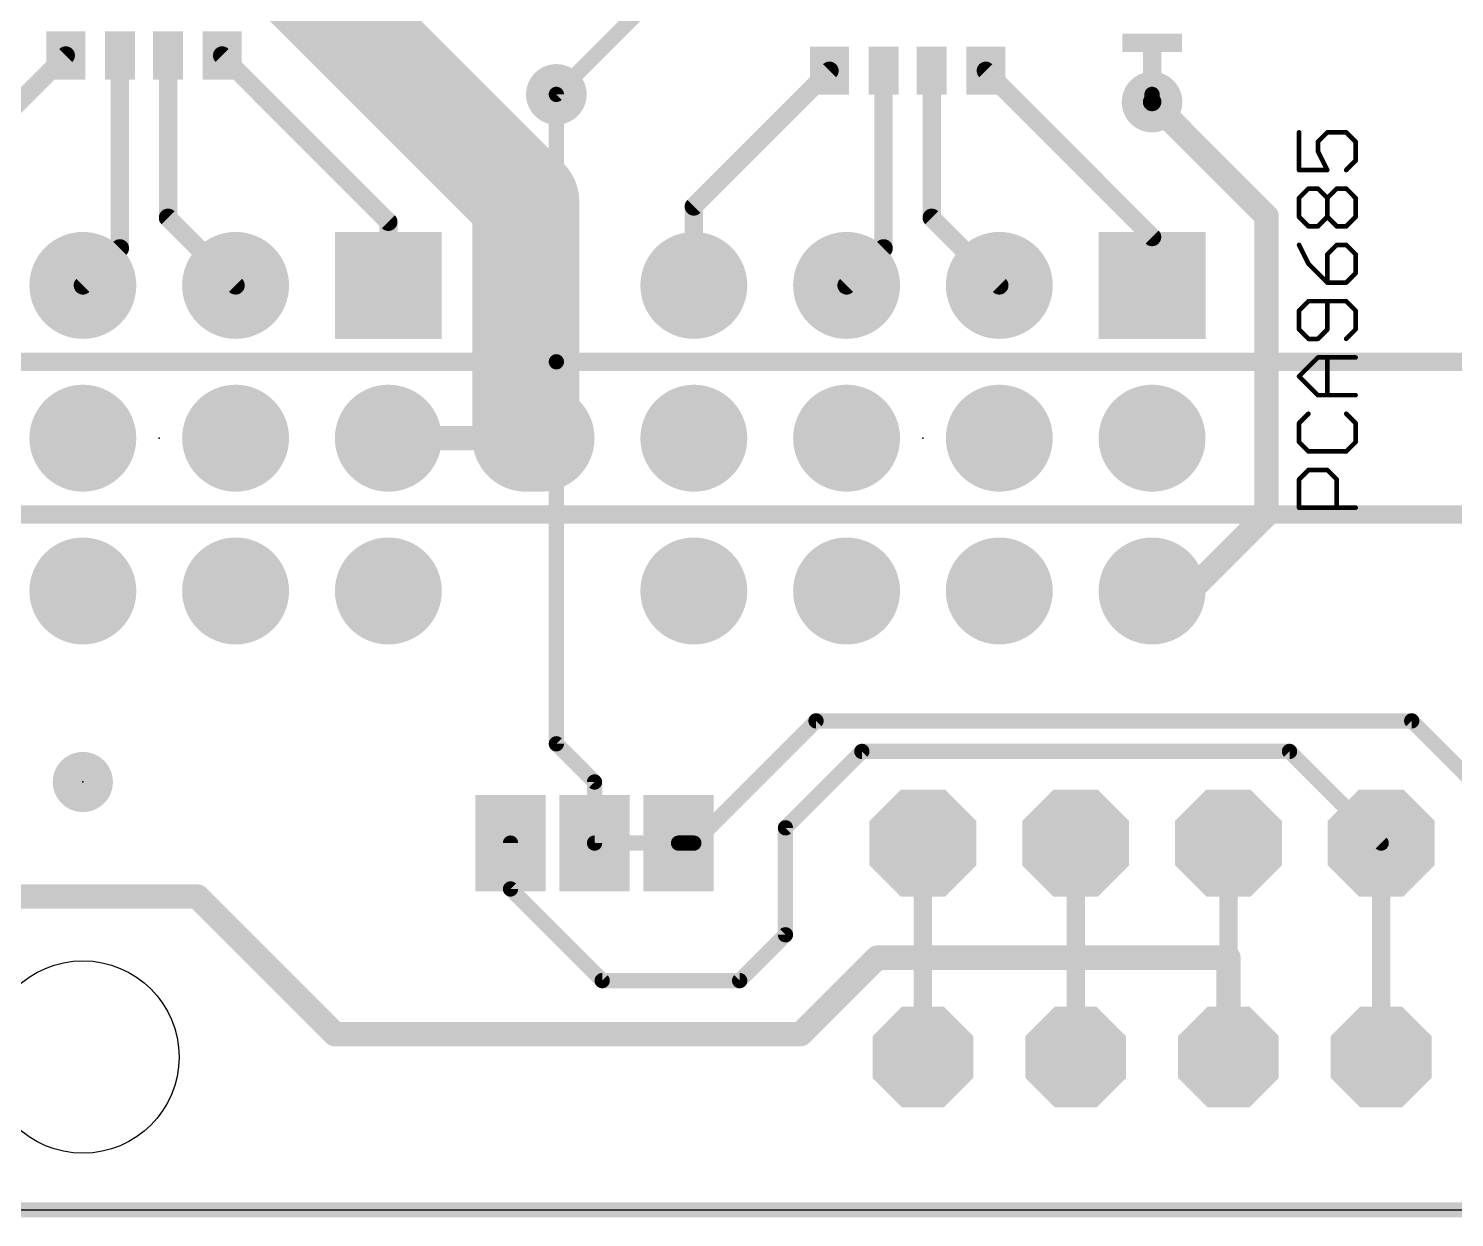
# Model space of a CAD drawing. Extents: x -0.8 to 70, y -0.1 to 53.3.
# Drawn here: x 13.07 to 36.78, y -0.13 to 19.64 of the extents above; entities that cross this region are included whole.
import ezdxf

# ---------------------------------------------------------------- set-up
doc = ezdxf.new("R2010")
doc.units = 0
for name, color, linetype in [('1', 12, 'CONTINUOUS'), ('16', 132, 'CONTINUOUS'), ('17', 110, 'CONTINUOUS'), ('18', 110, 'CONTINUOUS'), ('20', 53, 'CONTINUOUS'), ('23', 53, 'CONTINUOUS'), ('27', 253, 'CONTINUOUS')]:
    doc.layers.add(name, color=color, linetype=linetype)

# ---------------------------------------------------------------- blocks, each defined once
blk = doc.blocks.new('PIE')
at = {"const_width": 0.5}
blk.add_lwpolyline([(0, -0.25, 1), (0, 0.25, 1), (0, -0.25)], format="xyb", dxfattribs=at)
blk = doc.blocks.new('SQUAREP')
blk.add_solid([(-0.5, -0.5), (0.5, -0.5), (-0.5, 0.5), (0.5, 0.5)])
blk = doc.blocks.new('ROUNDP')
at = {"const_width": 0.5}
blk.add_lwpolyline([(0, -0.25, 1), (0, 0.25, 1), (0, -0.25)], format="xyb", dxfattribs=at)
blk = doc.blocks.new('OCTAGONP')
at = {"const_width": 0.5}
blk.add_lwpolyline([(-0.25, -0.1036), (-0.25, 0.1036), (-0.1036, 0.25), (0.1036, 0.25), (0.25, 0.1036), (0.25, -0.1036), (0.1036, -0.25), (-0.1036, -0.25), (-0.25, -0.1036), (-0.25, 0.1036)], dxfattribs=at)
blk = doc.blocks.new('RECT')
blk.add_solid([(-0.5, -0.5), (0.5, -0.5), (-0.5, 0.5), (0.5, 0.5)])
blk = doc.blocks.new('ROUNDV')
at = {"const_width": 0.5}
blk.add_lwpolyline([(0, -0.25, 1), (0, 0.25, 1), (0, -0.25)], format="xyb", dxfattribs=at)

msp = doc.modelspace()

# ---------------------------------------------------------------- linework, layer by layer
at = {"layer": '1'}
for points, const_width in [([(31.7532, 19.397), (31.7532, 18.4182)], 0.3048), ([(11.43, 16.933), (13.686, 19.189)], 0.3048), ([(14.586, 19.189), (14.586, 15.983)], 0.3048), ([(15.386, 19.189), (15.386, 16.491)], 0.3048), ([(19.05, 16.425), (16.286, 19.189)], 0.3048), ([(24.13, 16.679), (26.386, 18.935)], 0.3048), ([(27.286, 18.935), (27.286, 15.983)], 0.3048), ([(28.086, 18.935), (28.086, 16.491)], 0.3048), ([(31.75, 16.171), (28.986, 18.935)], 0.3048), ([(21.844, 14.097), (21.844, 18.542)], 0.254), ([(31.7532, 18.4182), (33.655, 16.5164)], 0.4064), ([(31.7532, 18.4182), (31.75, 18.415)], 0.3048), ([(15.386, 16.491), (16.51, 15.367)], 0.3048), ([(24.13, 15.367), (24.13, 16.679)], 0.3048), ([(28.086, 16.491), (29.21, 15.367)], 0.3048), ([(33.655, 16.5164), (33.655, 11.557)], 0.4064), ([(19.05, 15.367), (19.05, 16.425)], 0.3048), ([(14.586, 15.983), (13.97, 15.367)], 0.3048), ([(27.286, 15.983), (26.67, 15.367)], 0.3048), ([(31.75, 15.367), (31.75, 16.171)], 0.3048), ([(10.16, 14.097), (21.844, 14.097)], 0.254), ([(21.844, 7.747), (21.844, 14.097)], 0.254), ([(33.655, 11.557), (32.385, 10.287)], 0.4064), ([(32.385, 10.287), (31.75, 10.287)], 0.4064), ([(24.13, 6.096), (26.162, 8.128)], 0.254), ([(26.162, 8.128), (36.068, 8.128)], 0.254), ([(36.068, 8.128), (38.1, 6.096)], 0.254), ([(22.479, 7.112), (21.844, 7.747)], 0.254), ([(25.654, 6.35), (26.924, 7.62)], 0.254), ([(26.924, 7.62), (34.036, 7.62)], 0.254), ([(34.036, 7.62), (35.56, 6.096)], 0.254), ([(22.479, 6.096), (22.479, 7.112)], 0.254), ([(25.654, 4.572), (25.654, 6.35)], 0.254), ([(21.082, 6.096), (21.082, 5.334)], 0.254), ([(23.876, 6.096), (22.479, 6.096)], 0.254), ([(23.876, 6.096), (24.13, 6.096)], 0.254), ([(21.082, 5.334), (22.606, 3.81)], 0.254), ([(12.004, 5.207), (15.875, 5.207)], 0.4064), ([(15.875, 5.207), (18.161, 2.921)], 0.4064), ([(24.892, 3.81), (25.654, 4.572)], 0.254), ([(25.908, 2.921), (27.178, 4.191)], 0.4064), ([(27.178, 4.191), (33.02, 4.191)], 0.4064), ([(33.02, 4.191), (33.02, 2.54)], 0.4064), ([(22.606, 3.81), (24.892, 3.81)], 0.254), ([(18.161, 2.921), (25.908, 2.921)], 0.4064)]:
    msp.add_lwpolyline(points, dxfattribs=dict(at, const_width=const_width))
for points, const_width in [([(31.8294, 19.397, 1), (31.677, 19.397)], 0.1524), ([(13.7399, 19.1351, 1), (13.6321, 19.2429)], 0.1524), ([(14.6622, 19.189, 1), (14.5098, 19.189)], 0.1524), ([(15.4622, 19.189, 1), (15.3098, 19.189)], 0.1524), ([(16.3399, 19.2429, 1), (16.2321, 19.1351)], 0.1524), ([(26.4399, 18.8811, 1), (26.3321, 18.9889)], 0.1524), ([(27.3622, 18.935, 1), (27.2098, 18.935)], 0.1524), ([(28.1622, 18.935, 1), (28.0098, 18.935)], 0.1524), ([(29.0399, 18.9889, 1), (28.9321, 18.8811)], 0.1524), ([(21.9075, 18.542, 1), (21.7805, 18.542)], 0.127), ([(31.825, 18.49, 1), (31.6814, 18.3464)], 0.2032), ([(31.6961, 18.4689, 1), (31.8039, 18.3611)], 0.1524), ([(31.8071, 18.3643, 1), (31.6993, 18.4721)], 0.1524), ([(31.677, 18.4182, 1), (31.8294, 18.4182)], 0.1524), ([(15.4399, 16.5449, 1), (15.3321, 16.4371)], 0.1524), ([(24.2062, 16.679, 1), (24.0538, 16.679)], 0.1524), ([(24.0761, 16.7329, 1), (24.1839, 16.6251)], 0.1524), ([(28.1399, 16.5449, 1), (28.0321, 16.4371)], 0.1524), ([(33.7566, 16.5164, 1), (33.5534, 16.5164)], 0.2032), ([(33.5832, 16.4446, 1), (33.7268, 16.5882)], 0.2032), ([(15.3098, 16.491, 1), (15.4622, 16.491)], 0.1524), ([(19.1262, 16.425, 1), (18.9738, 16.425)], 0.1524), ([(18.9961, 16.3711, 1), (19.1039, 16.4789)], 0.1524), ([(28.0098, 16.491, 1), (28.1622, 16.491)], 0.1524), ([(14.6399, 15.9291, 1), (14.5321, 16.0369)], 0.1524), ([(27.3399, 15.9291, 1), (27.2321, 16.0369)], 0.1524), ([(31.8262, 16.171, 1), (31.6738, 16.171)], 0.1524), ([(31.6961, 16.1171, 1), (31.8039, 16.2249)], 0.1524), ([(14.5098, 15.983, 1), (14.6622, 15.983)], 0.1524), ([(27.2098, 15.983, 1), (27.3622, 15.983)], 0.1524), ([(13.9161, 15.4209, 1), (14.0239, 15.3131)], 0.1524), ([(16.4561, 15.3131, 1), (16.5639, 15.4209)], 0.1524), ([(18.9738, 15.367, 1), (19.1262, 15.367)], 0.1524), ([(24.0538, 15.367, 1), (24.2062, 15.367)], 0.1524), ([(26.6161, 15.4209, 1), (26.7239, 15.3131)], 0.1524), ([(29.1561, 15.3131, 1), (29.2639, 15.4209)], 0.1524), ([(31.6738, 15.367, 1), (31.8262, 15.367)], 0.1524), ([(21.9075, 14.097, 1), (21.7805, 14.097)], 0.127), ([(21.7805, 14.097, 1), (21.9075, 14.097)], 0.127), ([(21.844, 14.0335, 1), (21.844, 14.1605)], 0.127), ([(33.5534, 11.557, 1), (33.7566, 11.557)], 0.2032), ([(33.7268, 11.4852, 1), (33.5832, 11.6288)], 0.2032), ([(31.75, 10.3886, 1), (31.75, 10.1854)], 0.2032), ([(32.3132, 10.3588, 1), (32.4568, 10.2152)], 0.2032), ([(32.385, 10.1854, 1), (32.385, 10.3886)], 0.2032), ([(26.162, 8.1915, 1), (26.162, 8.0645)], 0.127), ([(26.2069, 8.0831, 1), (26.1171, 8.1729)], 0.127), ([(36.1129, 8.1729, 1), (36.0231, 8.0831)], 0.127), ([(36.068, 8.0645, 1), (36.068, 8.1915)], 0.127), ([(21.8889, 7.7919, 1), (21.7991, 7.7021)], 0.127), ([(21.7805, 7.747, 1), (21.9075, 7.747)], 0.127), ([(26.924, 7.6835, 1), (26.924, 7.5565)], 0.127), ([(26.9689, 7.5751, 1), (26.8791, 7.6649)], 0.127), ([(34.0809, 7.6649, 1), (33.9911, 7.5751)], 0.127), ([(34.036, 7.5565, 1), (34.036, 7.6835)], 0.127), ([(22.5425, 7.112, 1), (22.4155, 7.112)], 0.127), ([(22.4341, 7.0671, 1), (22.5239, 7.1569)], 0.127), ([(25.7175, 6.35, 1), (25.5905, 6.35)], 0.127), ([(25.6091, 6.3949, 1), (25.6989, 6.3051)], 0.127), ([(21.1455, 6.096, 1), (21.0185, 6.096)], 0.127), ([(22.479, 6.1595, 1), (22.479, 6.0325)], 0.127), ([(23.876, 6.1595, 1), (23.876, 6.0325)], 0.127), ([(23.876, 6.0325, 1), (23.876, 6.1595)], 0.127), ([(24.0851, 6.1409, 1), (24.1749, 6.0511)], 0.127), ([(24.13, 6.0325, 1), (24.13, 6.1595)], 0.127), ([(35.5151, 6.0511, 1), (35.6049, 6.1409)], 0.127), ([(22.4155, 6.096, 1), (22.5425, 6.096)], 0.127), ([(21.1269, 5.3789, 1), (21.0371, 5.2891)], 0.127), ([(15.9468, 5.2788, 1), (15.8032, 5.1352)], 0.2032), ([(15.875, 5.1054, 1), (15.875, 5.3086)], 0.2032), ([(21.0185, 5.334, 1), (21.1455, 5.334)], 0.127), ([(25.5905, 4.572, 1), (25.7175, 4.572)], 0.127), ([(25.6989, 4.5271, 1), (25.6091, 4.6169)], 0.127), ([(27.178, 4.2926, 1), (27.178, 4.0894)], 0.2032), ([(27.2498, 4.1192, 1), (27.1062, 4.2628)], 0.2032), ([(33.1216, 4.191, 1), (32.9184, 4.191)], 0.2032), ([(33.02, 4.0894, 1), (33.02, 4.2926)], 0.2032), ([(22.606, 3.8735, 1), (22.606, 3.7465)], 0.127), ([(22.5611, 3.7651, 1), (22.6509, 3.8549)], 0.127), ([(24.8471, 3.8549, 1), (24.9369, 3.7651)], 0.127), ([(24.892, 3.7465, 1), (24.892, 3.8735)], 0.127), ([(18.161, 3.0226, 1), (18.161, 2.8194)], 0.2032), ([(18.0892, 2.8492, 1), (18.2328, 2.9928)], 0.2032), ([(25.8362, 2.9928, 1), (25.9798, 2.8492)], 0.2032), ([(25.908, 2.8194, 1), (25.908, 3.0226)], 0.2032), ([(32.9184, 2.54, 1), (33.1216, 2.54)], 0.2032)]:
    msp.add_lwpolyline(points, format="xyb", dxfattribs=dict(at, const_width=const_width))
at = {"layer": '16'}
for points, const_width in [([(21.844, 18.542), (27.6225, 24.3205)], 0.254), ([(15.875, 22.225), (21.336, 16.764)], 1.778), ([(31.75, 18.415), (31.75, 18.542)], 0.254), ([(21.336, 16.764), (21.336, 12.827)], 1.778), ([(60.96, 14.097), (10.16, 14.097)], 0.3048), ([(21.336, 12.827), (21.59, 12.827)], 1.778), ([(21.59, 12.827), (19.05, 12.827)], 0.4064), ([(10.16, 11.557), (60.96, 11.557)], 0.3048), ([(27.94, 2.54), (27.94, 6.096)], 0.3048), ([(30.48, 2.54), (30.48, 6.096)], 0.3048), ([(33.02, 2.54), (33.02, 6.096)], 0.3048), ([(35.56, 2.54), (35.56, 6.096)], 0.3048), ([(0, 0), (69.85, 0)], 0.254)]:
    msp.add_lwpolyline(points, dxfattribs=dict(at, const_width=const_width))
for points, const_width in [([(21.7991, 18.5869, 1), (21.8889, 18.4971)], 0.127), ([(31.8135, 18.542, 1), (31.6865, 18.542)], 0.127), ([(31.6865, 18.415, 1), (31.8135, 18.415)], 0.127), ([(21.7805, 16.764, 1), (20.8915, 16.764)], 0.889), ([(21.0217, 16.4497, 1), (21.6503, 17.0783)], 0.889), ([(21.336, 13.2715, 1), (21.336, 12.3825)], 0.889), ([(21.59, 12.3825, 1), (21.59, 13.2715)], 0.889), ([(20.8915, 12.827, 1), (21.7805, 12.827)], 0.889), ([(19.05, 12.9286, 1), (19.05, 12.7254)], 0.2032), ([(21.59, 12.7254, 1), (21.59, 12.9286)], 0.2032), ([(28.0162, 6.096, 1), (27.8638, 6.096)], 0.1524), ([(30.5562, 6.096, 1), (30.4038, 6.096)], 0.1524), ([(33.0962, 6.096, 1), (32.9438, 6.096)], 0.1524), ([(35.6362, 6.096, 1), (35.4838, 6.096)], 0.1524), ([(27.8638, 2.54, 1), (28.0162, 2.54)], 0.1524), ([(30.4038, 2.54, 1), (30.5562, 2.54)], 0.1524), ([(32.9438, 2.54, 1), (33.0962, 2.54)], 0.1524), ([(35.4838, 2.54, 1), (35.6362, 2.54)], 0.1524)]:
    msp.add_lwpolyline(points, format="xyb", dxfattribs=dict(at, const_width=const_width))
at = {"layer": '20'}
msp.add_line((0, 0), (66.04, 0), dxfattribs=at)
msp.add_circle((13.97, 2.54), 1.6, dxfattribs=at)
at = {"layer": '23'}
for p in [(15.24, 12.827), (27.94, 12.827), (13.97, 7.112), (22.479, 6.096)]:
    msp.add_point(p, dxfattribs=at)
at = {"layer": '27', "const_width": 0.0762}
for points in [[(34.1945, 17.9115), (34.1945, 17.2844)], [(34.508, 17.7547), (34.6648, 17.9115)], [(34.508, 17.5979), (34.508, 17.7547)], [(34.6648, 17.9115), (34.9783, 17.9115)], [(34.9783, 17.9115), (35.1351, 17.7547)], [(35.1351, 17.7547), (35.1351, 17.4412)], [(34.6648, 17.2844), (34.508, 17.5979)], [(34.1945, 17.2844), (34.6648, 17.2844)], [(35.1351, 17.4412), (34.9783, 17.2844)], [(34.1945, 16.8192), (34.3513, 16.976)], [(34.1945, 16.5057), (34.1945, 16.8192)], [(34.3513, 16.976), (34.508, 16.976)], [(34.508, 16.976), (34.6648, 16.8192)], [(34.6648, 16.8192), (34.8216, 16.976)], [(34.6648, 16.5057), (34.6648, 16.8192)], [(34.8216, 16.976), (34.9783, 16.976)], [(34.9783, 16.976), (35.1351, 16.8192)], [(35.1351, 16.8192), (35.1351, 16.5057)], [(34.3513, 16.3489), (34.1945, 16.5057)], [(34.508, 16.3489), (34.3513, 16.3489)], [(34.6648, 16.5057), (34.508, 16.3489)], [(34.8216, 16.3489), (34.6648, 16.5057)], [(34.9783, 16.3489), (34.8216, 16.3489)], [(35.1351, 16.5057), (34.9783, 16.3489)], [(34.1945, 16.0404), (34.3513, 15.7269)], [(34.8216, 16.0404), (34.6648, 15.8837)], [(34.6648, 15.8837), (34.6648, 15.4134)], [(34.9783, 16.0404), (34.8216, 16.0404)], [(35.1351, 15.8837), (34.9783, 16.0404)], [(35.1351, 15.5701), (35.1351, 15.8837)], [(34.3513, 15.7269), (34.6648, 15.4134)], [(34.6648, 15.4134), (34.9783, 15.4134)], [(34.9783, 15.4134), (35.1351, 15.5701)], [(34.3513, 15.1049), (34.1945, 14.9482)], [(34.1945, 14.9482), (34.1945, 14.6346)], [(34.9783, 15.1049), (34.3513, 15.1049)], [(34.6648, 14.6346), (34.6648, 15.1049)], [(35.1351, 14.9482), (34.9783, 15.1049)], [(35.1351, 14.6346), (35.1351, 14.9482)], [(34.1945, 14.6346), (34.3513, 14.4779)], [(34.3513, 14.4779), (34.508, 14.4779)], [(34.508, 14.4779), (34.6648, 14.6346)], [(34.9783, 14.4779), (35.1351, 14.6346)], [(34.1945, 13.8559), (34.508, 14.1694)], [(34.508, 14.1694), (35.1351, 14.1694)], [(34.6648, 13.5423), (34.6648, 14.1694)], [(34.508, 13.5423), (34.1945, 13.8559)], [(35.1351, 13.5423), (34.508, 13.5423)], [(34.3513, 13.2339), (34.1945, 13.0771)], [(34.1945, 13.0771), (34.1945, 12.7636)], [(35.1351, 13.0771), (34.9783, 13.2339)], [(35.1351, 12.7636), (35.1351, 13.0771)], [(34.1945, 12.7636), (34.3513, 12.6068)], [(34.3513, 12.6068), (34.9783, 12.6068)], [(34.9783, 12.6068), (35.1351, 12.7636)], [(34.1945, 12.1416), (34.3513, 12.2984)], [(34.3513, 12.2984), (34.6648, 12.2984)], [(34.6648, 12.2984), (34.8216, 12.1416)], [(34.1945, 11.6713), (34.1945, 12.1416)], [(34.8216, 12.1416), (34.8216, 11.6713)], [(35.1351, 11.6713), (34.1945, 11.6713)]]:
    msp.add_lwpolyline(points, dxfattribs=at)
at = {"layer": '27', "const_width": 0.0381}
for points in [[(34.2135, 17.9115, 1), (34.1754, 17.9115)], [(34.5271, 17.7547, 1), (34.489, 17.7547)], [(34.4946, 17.7682, 1), (34.5215, 17.7412)], [(34.6648, 17.9305, 1), (34.6648, 17.8924)], [(34.6783, 17.898, 1), (34.6513, 17.925)], [(34.9918, 17.925, 1), (34.9649, 17.898)], [(34.9783, 17.8924, 1), (34.9783, 17.9305)], [(35.1542, 17.7547, 1), (35.1161, 17.7547)], [(35.1216, 17.7412, 1), (35.1486, 17.7682)], [(34.5251, 17.6065, 1), (34.491, 17.5894)], [(34.489, 17.5979, 1), (34.5271, 17.5979)], [(34.1945, 17.3035, 1), (34.1945, 17.2654)], [(34.6478, 17.2759, 1), (34.6818, 17.2929)], [(34.6648, 17.2654, 1), (34.6648, 17.3035)], [(34.9649, 17.2979, 1), (34.9918, 17.2709)], [(35.1161, 17.4412, 1), (35.1542, 17.4412)], [(35.1486, 17.4277, 1), (35.1216, 17.4546)], [(34.1754, 17.2844, 1), (34.2135, 17.2844)], [(34.2135, 16.8192, 1), (34.1754, 16.8192)], [(34.181, 16.8327, 1), (34.208, 16.8057)], [(34.3513, 16.995, 1), (34.3513, 16.9569)], [(34.3647, 16.9625, 1), (34.3378, 16.9894)], [(34.5215, 16.9894, 1), (34.4946, 16.9625)], [(34.508, 16.9569, 1), (34.508, 16.995)], [(34.6838, 16.8192, 1), (34.6457, 16.8192)], [(34.6513, 16.8327, 1), (34.6783, 16.8057)], [(34.6513, 16.8057, 1), (34.6783, 16.8327)], [(34.8216, 16.995, 1), (34.8216, 16.9569)], [(34.835, 16.9625, 1), (34.8081, 16.9894)], [(34.9918, 16.9894, 1), (34.9649, 16.9625)], [(34.9783, 16.9569, 1), (34.9783, 16.995)], [(35.1542, 16.8192, 1), (35.1161, 16.8192)], [(35.1216, 16.8057, 1), (35.1486, 16.8327)], [(34.208, 16.5191, 1), (34.181, 16.4922)], [(34.1754, 16.5057, 1), (34.2135, 16.5057)], [(34.3513, 16.3679, 1), (34.3513, 16.3298)], [(34.3378, 16.3354, 1), (34.3647, 16.3624)], [(34.4946, 16.3624, 1), (34.5215, 16.3354)], [(34.508, 16.3298, 1), (34.508, 16.3679)], [(34.6457, 16.5057, 1), (34.6838, 16.5057)], [(34.6783, 16.5191, 1), (34.6513, 16.4922)], [(34.6783, 16.4922, 1), (34.6513, 16.5191)], [(34.8216, 16.3679, 1), (34.8216, 16.3298)], [(34.8081, 16.3354, 1), (34.835, 16.3624)], [(34.9649, 16.3624, 1), (34.9918, 16.3354)], [(34.9783, 16.3298, 1), (34.9783, 16.3679)], [(35.1161, 16.5057, 1), (35.1542, 16.5057)], [(35.1486, 16.4922, 1), (35.1216, 16.5191)], [(34.2115, 16.049, 1), (34.1775, 16.0319)], [(34.6838, 15.8837, 1), (34.6457, 15.8837)], [(34.6513, 15.8971, 1), (34.6783, 15.8702)], [(34.8216, 16.0595, 1), (34.8216, 16.0214)], [(34.835, 16.027, 1), (34.8081, 16.0539)], [(34.9918, 16.0539, 1), (34.9649, 16.027)], [(34.9783, 16.0214, 1), (34.9783, 16.0595)], [(35.1542, 15.8837, 1), (35.1161, 15.8837)], [(35.1216, 15.8702, 1), (35.1486, 15.8971)], [(34.3647, 15.7404, 1), (34.3378, 15.7134)], [(34.3342, 15.7184, 1), (34.3683, 15.7354)], [(34.6457, 15.4134, 1), (34.6838, 15.4134)], [(34.6648, 15.4324, 1), (34.6648, 15.3943)], [(34.6513, 15.3999, 1), (34.6783, 15.4268)], [(34.9649, 15.4268, 1), (34.9918, 15.3999)], [(34.9783, 15.3943, 1), (34.9783, 15.4324)], [(35.1161, 15.5701, 1), (35.1542, 15.5701)], [(35.1486, 15.5567, 1), (35.1216, 15.5836)], [(34.2135, 14.9482, 1), (34.1754, 14.9482)], [(34.181, 14.9616, 1), (34.208, 14.9347)], [(34.3513, 15.124, 1), (34.3513, 15.0859)], [(34.3647, 15.0915, 1), (34.3378, 15.1184)], [(34.6838, 15.1049, 1), (34.6457, 15.1049)], [(34.9918, 15.1184, 1), (34.9649, 15.0915)], [(34.9783, 15.0859, 1), (34.9783, 15.124)], [(35.1542, 14.9482, 1), (35.1161, 14.9482)], [(35.1216, 14.9347, 1), (35.1486, 14.9616)], [(34.208, 14.6481, 1), (34.181, 14.6212)], [(34.1754, 14.6346, 1), (34.2135, 14.6346)], [(34.3513, 14.4969, 1), (34.3513, 14.4588)], [(34.3378, 14.4644, 1), (34.3647, 14.4913)], [(34.4946, 14.4913, 1), (34.5215, 14.4644)], [(34.508, 14.4588, 1), (34.508, 14.4969)], [(34.6457, 14.6346, 1), (34.6838, 14.6346)], [(34.6783, 14.6212, 1), (34.6513, 14.6481)], [(34.9649, 14.4913, 1), (34.9918, 14.4644)], [(35.1161, 14.6346, 1), (35.1542, 14.6346)], [(35.1486, 14.6212, 1), (35.1216, 14.6481)], [(34.508, 14.1885, 1), (34.508, 14.1504)], [(34.5215, 14.1559, 1), (34.4946, 14.1829)], [(34.6838, 14.1694, 1), (34.6457, 14.1694)], [(35.1351, 14.1504, 1), (35.1351, 14.1885)], [(34.208, 13.8693, 1), (34.181, 13.8424)], [(34.181, 13.8693, 1), (34.208, 13.8424)], [(34.508, 13.5614, 1), (34.508, 13.5233)], [(34.4946, 13.5289, 1), (34.5215, 13.5558)], [(34.6457, 13.5423, 1), (34.6838, 13.5423)], [(35.1351, 13.5233, 1), (35.1351, 13.5614)], [(34.2135, 13.0771, 1), (34.1754, 13.0771)], [(34.181, 13.0906, 1), (34.208, 13.0636)], [(34.3647, 13.2204, 1), (34.3378, 13.2474)], [(34.9918, 13.2474, 1), (34.9649, 13.2204)], [(35.1542, 13.0771, 1), (35.1161, 13.0771)], [(35.1216, 13.0636, 1), (35.1486, 13.0906)], [(34.208, 12.7771, 1), (34.181, 12.7501)], [(34.1754, 12.7636, 1), (34.2135, 12.7636)], [(34.3513, 12.6259, 1), (34.3513, 12.5878)], [(34.3378, 12.5933, 1), (34.3647, 12.6203)], [(34.9649, 12.6203, 1), (34.9918, 12.5933)], [(34.9783, 12.5878, 1), (34.9783, 12.6259)], [(35.1161, 12.7636, 1), (35.1542, 12.7636)], [(35.1486, 12.7501, 1), (35.1216, 12.7771)], [(34.3513, 12.3174, 1), (34.3513, 12.2793)], [(34.3647, 12.2849, 1), (34.3378, 12.3118)], [(34.6783, 12.3118, 1), (34.6513, 12.2849)], [(34.6648, 12.2793, 1), (34.6648, 12.3174)], [(34.2135, 12.1416, 1), (34.1754, 12.1416)], [(34.181, 12.1551, 1), (34.208, 12.1281)], [(34.8406, 12.1416, 1), (34.8025, 12.1416)], [(34.8081, 12.1281, 1), (34.835, 12.1551)], [(34.1945, 11.6904, 1), (34.1945, 11.6523)], [(34.1754, 11.6713, 1), (34.2135, 11.6713)], [(34.8025, 11.6713, 1), (34.8406, 11.6713)], [(35.1351, 11.6523, 1), (35.1351, 11.6904)]]:
    msp.add_lwpolyline(points, format="xyb", dxfattribs=at)

# ---------------------------------------------------------------- block references
at = {"layer": '1'}
for p, xscale, yscale, rotation in [((13.686, 19.189), 0.65, 0.8, 180), ((14.586, 19.189), 0.5, 0.8, 180), ((15.386, 19.189), 0.5, 0.8, 180), ((16.286, 19.189), 0.65, 0.8, 180), ((31.7532, 19.397), 0.3048, 0.9906, 270), ((26.386, 18.935), 0.65, 0.8, 180), ((27.286, 18.935), 0.5, 0.8, 180), ((28.086, 18.935), 0.5, 0.8, 180), ((28.986, 18.935), 0.65, 0.8, 180), ((21.082, 6.096), 1.1684, 1.6002, 180), ((22.479, 6.096), 1.1684, 1.6002, 180), ((23.876, 6.096), 1.1684, 1.6002, 180)]:
    msp.add_blockref('RECT', p, dxfattribs=dict(at, xscale=xscale, yscale=yscale, rotation=rotation))
msp.add_blockref('PIE', (13.97, 7.112), dxfattribs=at)
at = {"layer": '17', "xscale": 1.778, "yscale": 1.778}
for name, p, rotation in [('ROUNDP', (13.97, 15.367), 180), ('ROUNDP', (13.97, 15.367), 180), ('ROUNDP', (16.51, 15.367), 180), ('ROUNDP', (16.51, 15.367), 180), ('SQUAREP', (19.05, 15.367), 180), ('SQUAREP', (19.05, 15.367), 180), ('ROUNDP', (24.13, 15.367), 180), ('ROUNDP', (24.13, 15.367), 180), ('ROUNDP', (26.67, 15.367), 180), ('ROUNDP', (26.67, 15.367), 180), ('ROUNDP', (29.21, 15.367), 180), ('ROUNDP', (29.21, 15.367), 180), ('SQUAREP', (31.75, 15.367), 180), ('SQUAREP', (31.75, 15.367), 180), ('ROUNDP', (13.97, 12.827), 180), ('ROUNDP', (13.97, 12.827), 180), ('ROUNDP', (16.51, 12.827), 180), ('ROUNDP', (16.51, 12.827), 180), ('ROUNDP', (19.05, 12.827), 180), ('ROUNDP', (19.05, 12.827), 180), ('ROUNDP', (24.13, 12.827), 180), ('ROUNDP', (24.13, 12.827), 180), ('ROUNDP', (26.67, 12.827), 180), ('ROUNDP', (26.67, 12.827), 180), ('ROUNDP', (29.21, 12.827), 180), ('ROUNDP', (29.21, 12.827), 180), ('ROUNDP', (31.75, 12.827), 180), ('ROUNDP', (31.75, 12.827), 180), ('ROUNDP', (13.97, 10.287), 180), ('ROUNDP', (13.97, 10.287), 180), ('ROUNDP', (16.51, 10.287), 180), ('ROUNDP', (16.51, 10.287), 180), ('ROUNDP', (19.05, 10.287), 180), ('ROUNDP', (19.05, 10.287), 180), ('ROUNDP', (24.13, 10.287), 180), ('ROUNDP', (24.13, 10.287), 180), ('ROUNDP', (26.67, 10.287), 180), ('ROUNDP', (26.67, 10.287), 180), ('ROUNDP', (29.21, 10.287), 180), ('ROUNDP', (29.21, 10.287), 180), ('ROUNDP', (31.75, 10.287), 180), ('ROUNDP', (31.75, 10.287), 180), ('OCTAGONP', (27.94, 6.096), 270), ('OCTAGONP', (27.94, 6.096), 270), ('OCTAGONP', (30.48, 6.096), 270), ('OCTAGONP', (30.48, 6.096), 270), ('OCTAGONP', (33.02, 6.096), 270), ('OCTAGONP', (33.02, 6.096), 270), ('OCTAGONP', (35.56, 6.096), 270), ('OCTAGONP', (35.56, 6.096), 270)]:
    msp.add_blockref(name, p, dxfattribs=dict(at, rotation=rotation))
at = {"layer": '17', "xscale": 1.6764, "yscale": 1.6764}
for p in [(27.94, 2.54), (27.94, 2.54), (30.48, 2.54), (30.48, 2.54), (33.02, 2.54), (33.02, 2.54), (35.56, 2.54), (35.56, 2.54)]:
    msp.add_blockref('OCTAGONP', p, dxfattribs=at)
at = {"layer": '18', "xscale": 1.008, "yscale": 1.008}
for p in [(21.844, 18.542), (21.844, 18.542), (31.75, 18.415), (31.75, 18.415)]:
    msp.add_blockref('ROUNDV', p, dxfattribs=at)

doc.saveas('drawing.dxf')
